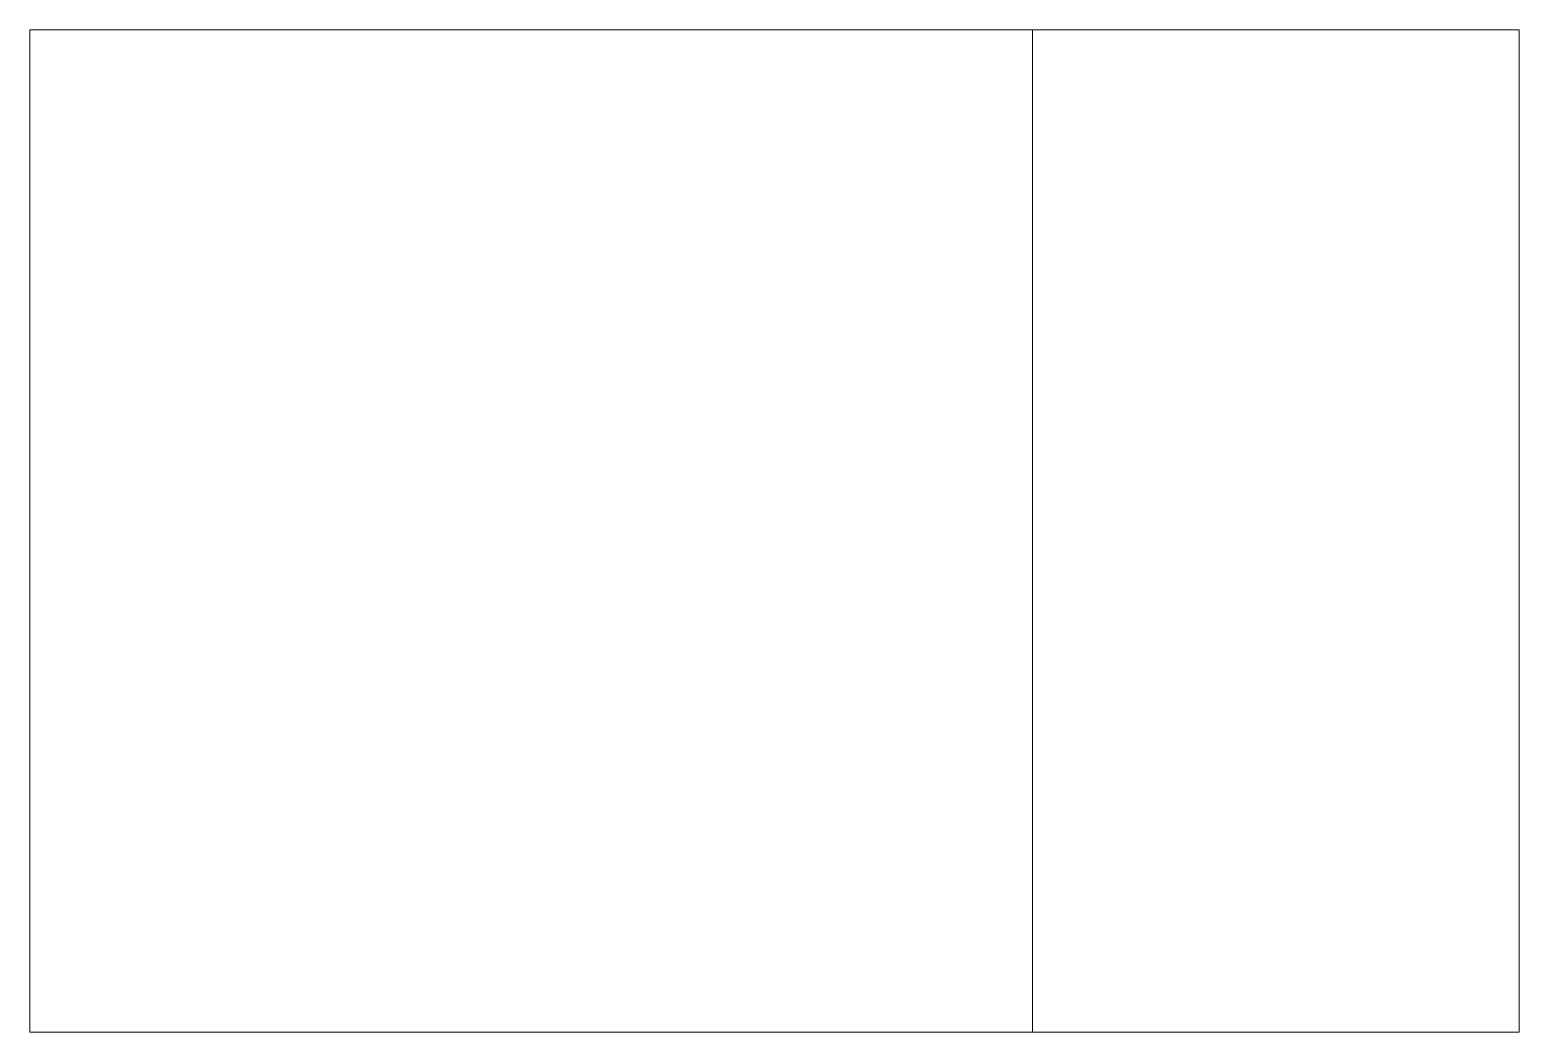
# Model space of a CAD drawing. Header units: millimetres. Extents: x 0 to 15, y 0 to 10.1.
import ezdxf

# ---------------------------------------------------------------- set-up
doc = ezdxf.new("R2010")
doc.units = ezdxf.units.MM
doc.layers.add('power_socket_inner', color=3, linetype='CONTINUOUS', lineweight=0)
doc.layers.add('power_socket_outer', color=1, linetype='CONTINUOUS', lineweight=0)

msp = doc.modelspace()

# ---------------------------------------------------------------- linework, layer by layer
at = {"layer": 'power_socket_inner'}
for p, q in [((0, 10.1), (10.1, 10.1)), ((0, 10.1), (0, 0)), ((10.1, 0), (10.1, 10.1)), ((0, 0), (10.1, 0))]:
    msp.add_line(p, q, dxfattribs=at)
at = {"layer": 'power_socket_outer'}
for p, q in [((0, 0), (0, 10.1)), ((0, 10.1), (15, 10.1)), ((15, 0), (15, 10.1)), ((0, 0), (15, 0))]:
    msp.add_line(p, q, dxfattribs=at)

doc.saveas('drawing.dxf')
